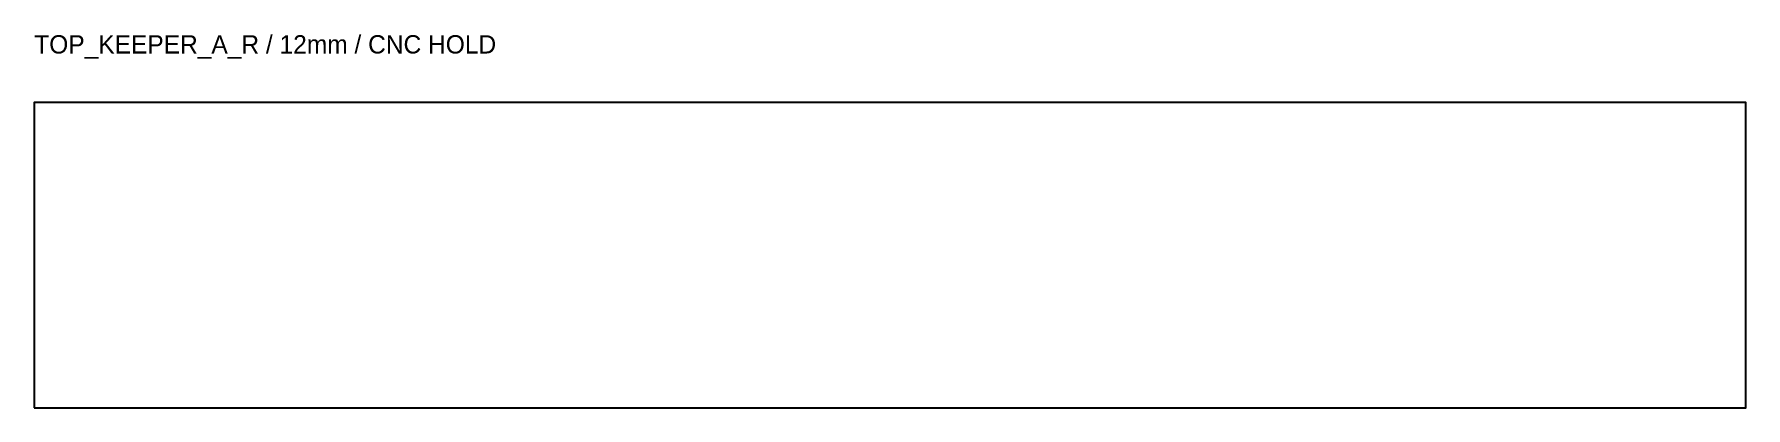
# Model space of a CAD drawing. Header units: millimetres. Extents: x 0 to 280, y 0 to 61.
import ezdxf

# ---------------------------------------------------------------- set-up
doc = ezdxf.new("R2010")
doc.units = ezdxf.units.MM
doc.layers.add('CUT_OUTER', color=7, linetype='Continuous')
doc.layers.add('INFO_NO_CUT', color=8, linetype='Continuous')

msp = doc.modelspace()

# ---------------------------------------------------------------- linework, layer by layer
at = {"layer": 'CUT_OUTER'}
msp.add_lwpolyline([(0, 0), (280, 0), (280, 50), (0, 50)], close=True, dxfattribs=at)

# ---------------------------------------------------------------- texts
at = {"layer": 'INFO_NO_CUT'}
msp.add_text('TOP_KEEPER_A_R / 12mm / CNC HOLD', height=3, dxfattribs=at).set_placement((0, 58))

doc.saveas('drawing.dxf')
